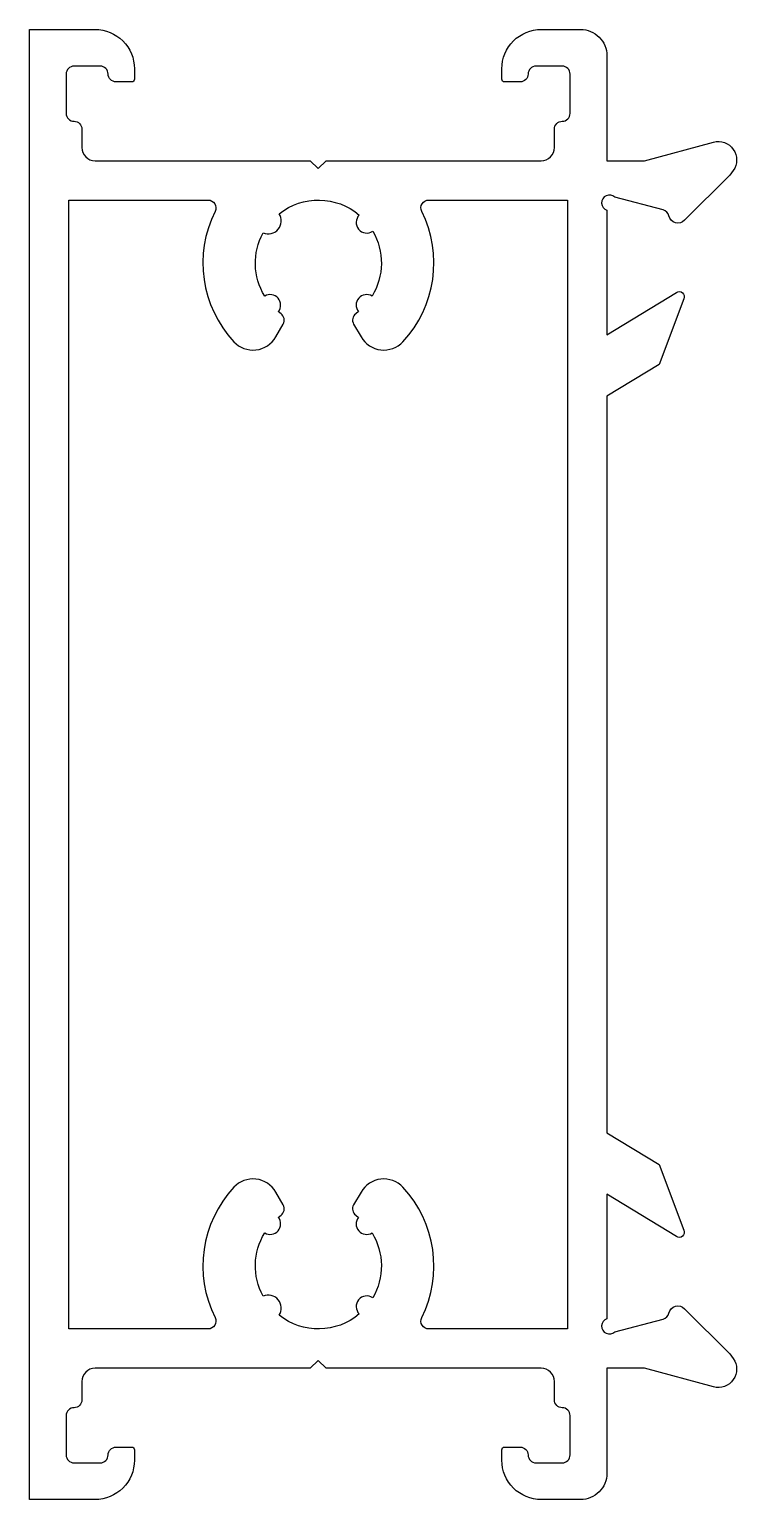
# Model space of a CAD drawing. Extents: x 896.5 to 923.5, y -37.5 to 18.5.
import ezdxf

# ---------------------------------------------------------------- set-up
doc = ezdxf.new("R2010")
doc.units = 0
doc.header["$LTSCALE"] = 15
doc.layers.get('0').update_dxf_attribs({"linetype": 'CONTINUOUS'})

msp = doc.modelspace()

# ---------------------------------------------------------------- linework, layer by layer
at = {"ltscale": 5}
for points in [[(923.359, 13.096), (923.233, 12.916), (921.504, 11.205, -0.607471), (920.903, 11.364, 0.283637), (920.685, 11.591), (918.848, 12.083, 1.229391), (918.543, 11.581), (918.543, 6.836), (921.19, 8.452, -0.713664), (921.481, 8.211), (920.539, 5.711), (918.543, 4.493), (918.543, -23.555), (920.539, -24.773), (921.481, -27.272, -0.713664), (921.19, -27.514), (918.543, -25.898), (918.543, -30.642, 1.229391), (918.848, -31.145), (920.685, -30.652, 0.283637), (920.903, -30.426, -0.607471), (921.504, -30.267), (923.233, -31.978), (923.359, -32.158, -0.700084), (922.605, -33.236), (919.971, -32.531), (918.543, -32.531), (918.543, -36.531, -0.414214), (917.543, -37.531), (916.043, -37.531, -0.414214), (914.543, -36.031), (914.543, -35.631, -0.414214), (914.643, -35.531), (915.243, -35.531, -0.414214), (915.543, -35.831, 0.414214), (915.843, -36.131), (916.843, -36.131, 0.414214), (917.143, -35.831), (917.143, -34.331, 0.414214), (916.843, -34.031, -0.414214), (916.543, -33.731), (916.543, -33.031, 0.414214), (916.043, -32.531), (907.843, -32.531), (907.543, -32.231), (907.243, -32.531), (899.043, -32.531, 0.414214), (898.543, -33.031), (898.543, -33.731, -0.414214), (898.243, -34.031, 0.414214), (897.943, -34.331), (897.943, -35.831, 0.414214), (898.243, -36.131), (899.243, -36.131, 0.414214), (899.543, -35.831, -0.414214), (899.843, -35.531), (900.443, -35.531, -0.414214), (900.543, -35.631), (900.543, -36.031, -0.414214), (899.043, -37.531), (896.543, -37.531), (896.543, 18.469), (899.043, 18.469, -0.414214), (900.543, 16.969), (900.543, 16.569, -0.414214), (900.443, 16.469), (899.843, 16.469, -0.414214), (899.543, 16.769, 0.414214), (899.243, 17.069), (898.243, 17.069, 0.414214), (897.943, 16.769), (897.943, 15.269, 0.414214), (898.243, 14.969, -0.414214), (898.543, 14.669), (898.543, 13.969, 0.414214), (899.043, 13.469), (907.243, 13.469), (907.543, 13.169), (907.843, 13.469), (916.043, 13.469, 0.414214), (916.543, 13.969), (916.543, 14.669, -0.414214), (916.843, 14.969, 0.414214), (917.143, 15.269), (917.143, 16.769, 0.414214), (916.843, 17.069), (915.843, 17.069, 0.414214), (915.543, 16.769, -0.414214), (915.243, 16.469), (914.643, 16.469, -0.414214), (914.543, 16.569), (914.543, 16.969, -0.414214), (916.043, 18.469), (917.543, 18.469, -0.414214), (918.543, 17.469), (918.543, 13.469), (919.971, 13.469), (922.605, 14.174, -0.700084)], [(909.11, -30.458, -0.358846), (906.058, -30.509, 0.737028), (905.444, -29.777, -0.268455), (905.508, -27.374, 0.838421), (906.026, -26.78), (906.129, -26.699, 0.381966), (906.211, -26.307), (905.928, -25.817, 0.504614), (904.33, -25.636, 0.312566), (903.616, -30.597, -0.557362), (903.348, -31.031), (898.043, -31.031), (898.043, 11.969), (903.348, 11.969, -0.557362), (903.616, 11.535, 0.312566), (904.33, 6.574, 0.504614), (905.928, 6.755), (906.211, 7.246, 0.381966), (906.129, 7.637), (906.026, 7.718, 0.838421), (905.508, 8.312, -0.268455), (905.444, 10.715, 0.737028), (906.058, 11.447, -0.358846), (909.11, 11.396, 0.919866), (909.622, 10.785, -0.277447), (909.597, 8.312, 0.838421), (909.08, 7.718), (908.976, 7.637, 0.381966), (908.895, 7.246), (909.178, 6.755, 0.504614), (910.776, 6.574, 0.312566), (911.489, 11.535, -0.557362), (911.758, 11.969), (917.043, 11.969), (917.043, -31.031), (911.758, -31.031, -0.557362), (911.489, -30.597, 0.312566), (910.776, -25.636, 0.504614), (909.178, -25.817), (908.895, -26.307, 0.381966), (908.976, -26.699), (909.08, -26.78, 0.838421), (909.597, -27.374, -0.277447), (909.622, -29.847, 0.919866)]]:
    msp.add_lwpolyline(points, format="xyb", close=True, dxfattribs=at)

doc.saveas('drawing.dxf')
